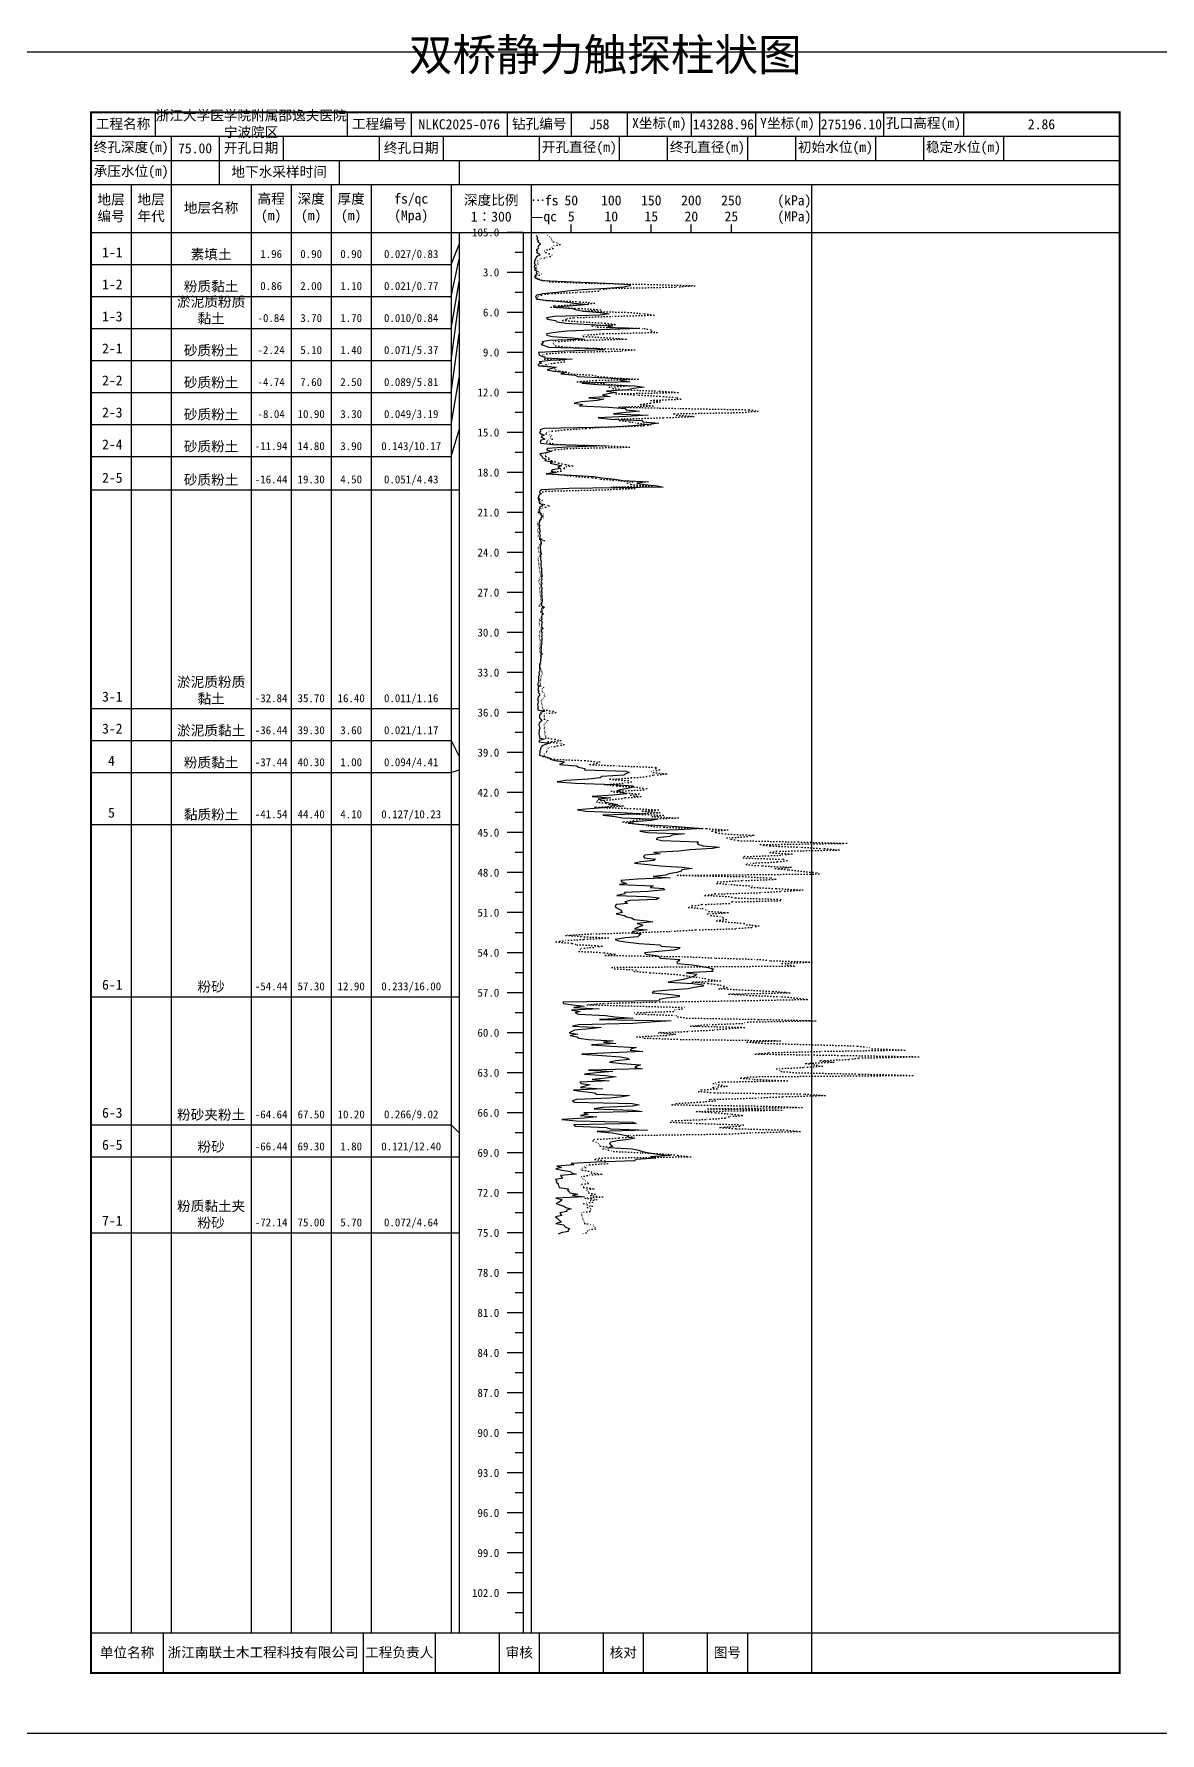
# Model space of a CAD drawing. Extents: x 297 to 65340, y 0 to 425.
# Drawn here: x 17231.7 to 17513.1, y 0 to 424.6 of the extents above; entities that cross this region are included whole.
import ezdxf
from ezdxf.enums import TextEntityAlignment as Align

# ---------------------------------------------------------------- set-up
doc = ezdxf.new("R2010")
doc.units = 0
doc.linetypes.add('DOT', pattern=[6.35, 0, -6.35])
doc.layers.add('FRAME', color=7, linetype='CONTINUOUS')
doc.layers.add('STRATUM', color=7, linetype='CONTINUOUS')
doc.styles.add('ST', font='')
doc.styles.get('ST').set_extended_font_data('SimSun')

msp = doc.modelspace()

# ---------------------------------------------------------------- linework, layer by layer
at = {"layer": 'FRAME', "color": 245, "linetype": 'Continuous'}
msp.add_lwpolyline([(17226, 0), (17523, 0), (17523, 420), (17226, 420)], close=True, dxfattribs=at)
at = {"layer": 'FRAME', "linetype": 'Continuous', "const_width": 0.5}
msp.add_lwpolyline([(17246, 15), (17503, 15), (17503, 405), (17246, 405)], close=True, dxfattribs=at)
at = {"layer": 'FRAME', "color": 0, "linetype": 'Continuous'}
for points in [[(17262, 405), (17262, 399)], [(17310, 405), (17310, 399)], [(17326, 405), (17326, 399)], [(17350, 405), (17350, 399)], [(17366, 405), (17366, 399)], [(17380, 405), (17380, 399)], [(17396, 405), (17396, 399)], [(17412, 405), (17412, 399)], [(17428, 405), (17428, 399)], [(17444, 405), (17444, 399)], [(17464, 405), (17464, 399)], [(17503, 405), (17503, 399)], [(17246, 399), (17503, 399)], [(17266, 399), (17266, 393)], [(17278, 399), (17278, 393)], [(17294, 399), (17294, 393)], [(17318, 399), (17318, 393)], [(17334, 399), (17334, 393)], [(17358, 399), (17358, 393)], [(17378, 399), (17378, 393)], [(17390, 399), (17390, 393)], [(17410, 399), (17410, 393)], [(17422, 399), (17422, 393)], [(17442, 399), (17442, 393)], [(17454, 399), (17454, 393)], [(17474, 399), (17474, 393)], [(17503, 399), (17503, 393)], [(17246, 393), (17503, 393)], [(17266, 393), (17266, 387)], [(17278, 393), (17278, 387)], [(17308, 393), (17308, 387)], [(17338, 393), (17338, 387)], [(17246, 387), (17503, 387)], [(17256, 387), (17256, 25)], [(17266, 387), (17266, 25)], [(17286, 387), (17286, 25)], [(17296, 387), (17296, 25)], [(17306, 387), (17306, 25)], [(17316, 387), (17316, 25)], [(17336, 387), (17336, 25)], [(17356, 387), (17356, 25)], [(17426, 387), (17426, 25)], [(17246, 375), (17503, 375)], [(17338, 375), (17338, 25)], [(17354, 375), (17354, 25)], [(17366, 375), (17366, 377)], [(17376, 375), (17376, 377)], [(17386, 375), (17386, 377)], [(17396, 375), (17396, 377)], [(17406, 375), (17406, 377)], [(17246, 25), (17503, 25)], [(17264, 25), (17264, 15)], [(17314, 25), (17314, 15)], [(17332, 25), (17332, 15)], [(17348, 25), (17348, 15)], [(17358, 25), (17358, 15)], [(17374, 25), (17374, 15)], [(17384, 25), (17384, 15)], [(17400, 25), (17400, 15)], [(17410, 25), (17410, 15)], [(17426, 25), (17426, 15)]]:
    msp.add_lwpolyline(points, dxfattribs=at)
at = {"layer": 'STRATUM', "linetype": 'Continuous'}
for points in [[(17354, 375), (17350, 375)], [(17357.24, 374.33), (17357.42, 374), (17357.52, 373.67), (17357.42, 373.33), (17357.78, 373), (17357.6, 372.67), (17358.12, 372.33), (17358.2, 372), (17357.78, 371.67), (17357.64, 371.33), (17357.78, 371), (17357.2, 370.67), (17357.64, 370.33), (17357.34, 370), (17357.94, 369.67), (17358.14, 369.33), (17357.38, 369), (17357.14, 368.67), (17357.06, 368.33), (17356.82, 368), (17356.92, 367.67), (17356.74, 367.33), (17357.04, 367), (17356.78, 366.67), (17356.7, 366.33), (17357.18, 366), (17356.78, 365.67), (17357.36, 365.33), (17357.24, 365), (17357.52, 364.67), (17357.02, 364.33), (17356.78, 364), (17356.94, 363.67), (17357.64, 363.33), (17358.72, 363), (17366.5, 362.67), (17374.64, 362.33), (17380.62, 362), (17380.62, 361.67), (17379.16, 361.33), (17374.9, 361), (17368.84, 360.67), (17364.94, 360.33), (17362.48, 360), (17358.9, 359.67), (17357.36, 359.33), (17357.06, 359), (17357.26, 358.67), (17357.46, 358.33), (17360.24, 358), (17364.48, 357.67), (17366.74, 357.33), (17370.2, 357), (17366.52, 356.67), (17361.72, 356.33), (17366.32, 356), (17367.34, 355.67), (17369.22, 355.33), (17373.2, 355), (17375.48, 354.67), (17373.18, 354.33), (17361.72, 354), (17359.82, 353.67), (17360.08, 353.33), (17362.08, 353), (17362.4, 352.67), (17364.6, 352.33), (17370.76, 352), (17376.3, 351.67), (17375.16, 351.33), (17383.12, 351), (17373.28, 350.67), (17364.96, 350.33), (17361.94, 350), (17359.82, 349.67), (17359.86, 349.33), (17361.26, 349), (17366.26, 348.67), (17369.32, 348.33), (17360.6, 348), (17358.72, 347.67), (17358.96, 347.33), (17358.46, 347), (17359.48, 346.67), (17360.32, 346.33), (17372.62, 346), (17374.4, 345.67), (17364.38, 345.33), (17357.82, 345), (17357.86, 344.67), (17357.96, 344.33), (17358.9, 344), (17359.44, 343.67), (17366.2, 343.33), (17360.84, 343), (17357.98, 342.67), (17358.6, 342.33), (17357.62, 342), (17357.9, 341.67), (17362.2, 341.33), (17361.18, 341), (17359.98, 340.67), (17361.66, 340.33), (17364.9, 340), (17363.38, 339.67), (17367, 339.33), (17367.6, 339), (17374.58, 338.67), (17380.26, 338.33), (17378.44, 338), (17380.62, 337.67), (17368.64, 337.33), (17372.54, 337), (17381.88, 336.67), (17384.22, 336.33), (17381.48, 336), (17380.1, 335.67), (17374.8, 335.33), (17377.34, 335), (17375.1, 334.67), (17373.84, 334.33), (17375.74, 334), (17370.4, 333.67), (17374.1, 333.33), (17372.56, 333), (17368.56, 332.67), (17366.7, 332.33), (17368.84, 332), (17368.06, 331.67), (17375.3, 331.33), (17379.5, 331), (17379.72, 330.67), (17383.06, 330.33), (17379.72, 330), (17376.58, 329.67), (17385.18, 329.33), (17379.72, 329), (17372.68, 328.67), (17375.8, 328.33), (17383.62, 328), (17383.9, 327.67), (17387.86, 327.33), (17385.36, 327), (17381.46, 326.67), (17376.1, 326.33), (17359.16, 326), (17358.2, 325.67), (17358.3, 325.33), (17358.04, 325), (17358.5, 324.67), (17359.24, 324.33), (17358.48, 324), (17358.86, 323.67), (17359.42, 323.33), (17358.32, 323), (17358.24, 322.67), (17358.36, 322.33), (17361.36, 322), (17374.84, 321.67), (17364.9, 321.33), (17360.04, 321), (17359.8, 320.67), (17360.98, 320.33), (17360.16, 320), (17358.14, 319.67), (17358.4, 319.33), (17358.76, 319), (17358.8, 318.67), (17359.68, 318.33), (17359.36, 318), (17361.4, 317.67), (17360.76, 317.33), (17362.3, 317), (17363.58, 316.67), (17362.68, 316.33), (17363.3, 316), (17361.42, 315.67), (17360.98, 315.33), (17362.2, 315), (17359.74, 314.67), (17366.02, 314.33), (17371.66, 314), (17373.6, 313.67), (17376.88, 313.33), (17378.88, 313), (17385.3, 312.67), (17382.36, 312.33), (17384.34, 312), (17387.56, 311.67), (17388.96, 311.33), (17365.5, 311), (17358.56, 310.67), (17358.16, 310.33), (17358.02, 310), (17358.28, 309.67), (17358, 309.33), (17357.84, 309), (17357.84, 308.67), (17358.18, 308.33), (17357.88, 308), (17357.96, 307.67), (17357.96, 307.33), (17358.76, 307), (17358.8, 306.67), (17358.1, 306.33), (17358.16, 306), (17357.98, 305.67), (17358.06, 305.33), (17358.14, 305), (17358.26, 304.67), (17358.46, 304.33), (17358.7, 304), (17358.44, 303.67), (17358.34, 303.33), (17358.08, 303), (17358.1, 302.67), (17357.94, 302.33), (17357.88, 302), (17358.12, 301.67), (17357.94, 301.33), (17358.1, 301), (17358.08, 300.67), (17358.2, 300.33), (17358.08, 300), (17358.06, 299.67), (17358.26, 299.33), (17358.12, 299), (17358.1, 298.67), (17358.62, 298.33), (17358.34, 298), (17358.38, 297.67), (17358.58, 297.33), (17358.38, 297), (17358.32, 296.67), (17358.26, 296.33), (17358.26, 296), (17358.32, 295.67), (17358.28, 295.33), (17358.3, 295), (17358.66, 294.67), (17358.22, 294.33), (17358.42, 294), (17358.3, 293.67), (17358.3, 293.33), (17358.42, 293), (17358.44, 292.67), (17358.4, 292.33), (17358.4, 292), (17358.4, 291.67), (17358.48, 291.33), (17358.52, 291), (17358.52, 290.67), (17358.56, 290.33), (17358.6, 290), (17358.6, 289.67), (17358.7, 289.33), (17358.66, 289), (17358.54, 288.67), (17358.62, 288.33), (17358.52, 288), (17358.42, 287.67), (17358.76, 287.33), (17358.58, 287), (17358.5, 286.67), (17358.56, 286.33), (17358.7, 286), (17358.56, 285.67), (17358.6, 285.33), (17358.62, 285), (17358.58, 284.67), (17358.68, 284.33), (17358.66, 284), (17358.66, 283.67), (17358.72, 283.33), (17358.72, 283), (17358.72, 282.67), (17358.58, 282.33), (17358.52, 282), (17358.52, 281.67), (17359.22, 281.33), (17358.58, 281), (17358.66, 280.67), (17358.66, 280.33), (17358.64, 280), (17359.04, 279.67), (17358.62, 279.33), (17358.52, 279), (17358.54, 278.67), (17358.76, 278.33), (17358.4, 278), (17358.72, 277.67), (17358.62, 277.33), (17358.6, 277), (17358.6, 276.67), (17358.64, 276.33), (17358.98, 276), (17358.56, 275.67), (17358.46, 275.33), (17358.7, 275), (17358.6, 274.67), (17358.76, 274.33), (17358.6, 274), (17358.66, 273.67), (17358.66, 273.33), (17358.68, 273), (17358.58, 272.67), (17358.66, 272.33), (17358.54, 272), (17358.5, 271.67), (17358.46, 271.33), (17358.48, 271), (17358.38, 270.67), (17358.44, 270.33), (17358.42, 270), (17358.8, 269.67), (17358.4, 269.33), (17358.4, 269), (17358.44, 268.67), (17358.34, 268.33), (17358.28, 268), (17358.28, 267.67), (17358.12, 267.33), (17358.08, 267), (17358.1, 266.67), (17358.1, 266.33), (17358.06, 266), (17358.24, 265.67), (17358.08, 265.33), (17357.9, 265), (17357.98, 264.67), (17357.94, 264.33), (17357.82, 264), (17357.82, 263.67), (17357.78, 263.33), (17357.8, 263), (17357.92, 262.67), (17357.7, 262.33), (17357.6, 262), (17358.02, 261.67), (17357.74, 261.33), (17357.7, 261), (17357.66, 260.67), (17357.88, 260.33), (17357.7, 260), (17358.1, 259.67), (17358.06, 259.33), (17357.82, 259), (17357.64, 258.67), (17357.68, 258.33), (17357.64, 258), (17357.84, 257.67), (17357.68, 257.33), (17357.6, 257), (17357.64, 256.67), (17357.64, 256.33), (17357.62, 256), (17357.68, 255.67), (17359.4, 255.33), (17358.28, 255), (17358.46, 254.67), (17358.02, 254.33), (17358.1, 254), (17358.02, 253.67), (17358.4, 253.33), (17358.74, 253), (17358.28, 252.67), (17357.96, 252.33), (17357.88, 252), (17357.96, 251.67), (17358.08, 251.33), (17358.12, 251), (17358, 250.67), (17357.94, 250.33), (17357.88, 250), (17357.86, 249.67), (17357.94, 249.33), (17358.12, 249), (17357.96, 248.67), (17359.3, 248.33), (17357.94, 248), (17357.92, 247.67), (17360.74, 247.33), (17359.44, 247), (17358.76, 246.67), (17358.5, 246.33), (17358.34, 246), (17358.3, 245.67), (17358.18, 245.33), (17358.16, 245), (17358.06, 244.67), (17358.04, 244.33), (17359.36, 244), (17360.54, 243.67), (17360.72, 243.33), (17361.92, 243), (17364.34, 242.67), (17363.84, 242.33), (17363.02, 242), (17367.34, 241.67), (17367.82, 241.33), (17369.36, 241), (17369.3, 240.67), (17379.72, 240.33), (17380.5, 240), (17379.62, 239.67), (17379.16, 239.33), (17373.6, 239), (17373.18, 238.67), (17370.18, 238.33), (17364.76, 238), (17362.44, 237.67), (17367.02, 237.33), (17376.46, 237), (17381.5, 236.67), (17381.64, 236.33), (17380.06, 236), (17378.24, 235.67), (17377.34, 235.33), (17379.04, 235), (17379.78, 234.67), (17376.48, 234.33), (17371.2, 234), (17375.9, 233.67), (17372.7, 233.33), (17374.18, 233), (17374.28, 232.67), (17375.72, 232.33), (17377.64, 232), (17376.1, 231.67), (17375.98, 231.33), (17371.68, 231), (17367.56, 230.67), (17369.68, 230.33), (17378.14, 230), (17384.72, 229.67), (17373.92, 229.33), (17377, 229), (17378.68, 228.67), (17387.74, 228.33), (17385.98, 228), (17381.64, 227.67), (17380.24, 227.33), (17383.7, 227), (17390.16, 226.67), (17394.52, 226.33), (17398.96, 226), (17392.74, 225.67), (17383.1, 225.33), (17385.08, 225), (17394.26, 224.67), (17391.22, 224.33), (17390.58, 224), (17387.52, 223.67), (17387.2, 223.33), (17388.64, 223), (17397.78, 222.67), (17397.44, 222.33), (17397.88, 222), (17398.94, 221.67), (17403.04, 221.33), (17401.3, 221), (17395.62, 220.67), (17392.84, 220.33), (17386.6, 220), (17388.2, 219.67), (17384.36, 219.33), (17384.04, 219), (17384.26, 218.67), (17387.06, 218.33), (17386.6, 218), (17383.32, 217.67), (17381.84, 217.33), (17385.12, 217), (17388.26, 216.67), (17393.64, 216.33), (17396.22, 216), (17393.6, 215.67), (17393.48, 215.33), (17392.42, 215), (17390.34, 214.67), (17389.66, 214.33), (17386.44, 214), (17390.68, 213.67), (17382.56, 213.33), (17378.38, 213), (17378.62, 212.67), (17379.8, 212.33), (17378.08, 212), (17386.46, 211.67), (17385.74, 211.33), (17389.08, 211), (17389.34, 210.67), (17385.16, 210.33), (17379.28, 210), (17379.44, 209.67), (17377.4, 209.33), (17384.72, 209), (17388, 208.67), (17387.28, 208.33), (17380.66, 208), (17379.36, 207.67), (17380.02, 207.33), (17377.42, 207), (17376.96, 206.67), (17377.1, 206.33), (17377.6, 206), (17378.26, 205.67), (17378.52, 205.33), (17378.82, 205), (17377.2, 204.67), (17379.32, 204.33), (17379.8, 204), (17381.02, 203.67), (17381.72, 203.33), (17384.76, 203), (17386.34, 202.67), (17382.44, 202.33), (17383.76, 202), (17383.66, 201.67), (17382.52, 201.33), (17381.82, 201), (17384.94, 200.67), (17381.36, 200.33), (17381.12, 200), (17383.5, 199.67), (17383, 199.33), (17382.6, 199), (17379.44, 198.67), (17376.98, 198.33), (17377.9, 198), (17379.58, 197.67), (17382.94, 197.33), (17388.1, 197), (17388.5, 196.67), (17393.24, 196.33), (17392.84, 196), (17391.66, 195.67), (17387.72, 195.33), (17384.28, 195), (17384.6, 194.67), (17387.22, 194.33), (17387.94, 194), (17388.2, 193.67), (17393.16, 193.33), (17392.9, 193), (17392.36, 192.67), (17392.56, 192.33), (17396.28, 192), (17398.3, 191.67), (17400.1, 191.33), (17401.56, 191), (17401.12, 190.67), (17401.42, 190.33), (17394.76, 190), (17397.34, 189.67), (17397.08, 189.33), (17396.26, 189), (17395.14, 188.67), (17394.02, 188.33), (17392.04, 188), (17390.18, 187.67), (17396.34, 187.33), (17398.76, 187), (17399.02, 186.67), (17396.62, 186.33), (17395.24, 186), (17390.5, 185.67), (17386.64, 185.33), (17386.24, 185), (17390.12, 184.67), (17393, 184.33), (17393, 184), (17389.76, 183.67), (17387.94, 183.33), (17387.84, 183), (17363.92, 182.67), (17364.04, 182.33), (17366.42, 182), (17369.26, 181.67), (17366.64, 181.33), (17372.98, 181), (17366.08, 180.67), (17368.26, 180.33), (17366.98, 180), (17367.84, 179.67), (17374.54, 179.33), (17376.86, 179), (17381.4, 178.67), (17373.06, 178.33), (17390.98, 178), (17385.86, 177.67), (17381.36, 177.33), (17367.82, 177), (17366.34, 176.67), (17373.44, 176.33), (17370.58, 176), (17366.78, 175.67), (17366.14, 175.33), (17365.44, 175), (17367.62, 174.67), (17365.7, 174.33), (17367.38, 174), (17367.88, 173.67), (17370.3, 173.33), (17376.5, 173), (17374.06, 172.67), (17377.14, 172.33), (17371.06, 172), (17375.94, 171.67), (17382.22, 171.33), (17381.08, 171), (17380.74, 170.67), (17383.9, 170.33), (17375.94, 170), (17368.68, 169.67), (17373.68, 169.33), (17378.28, 169), (17380.02, 168.67), (17380.52, 168.33), (17377.14, 168), (17375.56, 167.67), (17378.6, 167.33), (17383.32, 167), (17382.4, 166.67), (17381.86, 166.33), (17383.8, 166), (17370.34, 165.67), (17376.4, 165.33), (17372.32, 165), (17369.28, 164.67), (17374.52, 164.33), (17377.22, 164), (17374.72, 163.67), (17371.26, 163.33), (17375.48, 163), (17368.18, 162.67), (17368.44, 162.33), (17370.7, 162), (17369.38, 161.67), (17368.3, 161.33), (17373.8, 161), (17366.54, 160.67), (17369.04, 160.33), (17371.9, 160), (17372.3, 159.67), (17380.58, 159.33), (17378.78, 159), (17375.64, 158.67), (17367.3, 158.33), (17366.28, 158), (17366.74, 157.67), (17381.18, 157.33), (17382.98, 157), (17381.38, 156.67), (17373.76, 156.33), (17371.68, 156), (17381.28, 155.67), (17383.7, 155.33), (17369.12, 155), (17370.24, 154.67), (17368.32, 154.33), (17372.36, 154), (17369.3, 153.67), (17363.66, 153.33), (17367.24, 153), (17381.36, 152.67), (17382.2, 152.33), (17366.62, 152), (17367.08, 151.67), (17374.7, 151.33), (17375.84, 151), (17385.08, 150.67), (17372.46, 150.33), (17376.22, 150), (17378.04, 149.67), (17379.8, 149.33), (17380.16, 149), (17381.9, 148.67), (17380.26, 148.33), (17377.52, 148), (17375.9, 147.67), (17375.56, 147.33), (17375.84, 147), (17376.42, 146.67), (17375.44, 146.33), (17381.3, 146), (17382.84, 145.67), (17383.84, 145.33), (17385.48, 145), (17387.64, 144.67), (17390.76, 144.33), (17385.8, 144), (17387.14, 143.67), (17382.14, 143.33), (17381.84, 143), (17372.2, 142.67), (17365.96, 142.33), (17366.6, 142), (17362.36, 141.67), (17363.56, 141.33), (17362.18, 141), (17363.74, 140.67), (17365.8, 140.33), (17365.94, 140), (17367.24, 139.67), (17363.34, 139.33), (17363.56, 139), (17363.9, 138.67), (17362.08, 138.33), (17362.38, 138), (17362.24, 137.67), (17362.72, 137.33), (17362.74, 137), (17362.88, 136.67), (17362.96, 136.33), (17365.3, 136), (17365.06, 135.67), (17365.48, 135.33), (17365.62, 135), (17367.68, 134.67), (17366.34, 134.33), (17369.32, 134), (17362.16, 133.67), (17363.68, 133.33), (17363.4, 133), (17362.94, 132.67), (17362.26, 132.33), (17363.1, 132), (17364.12, 131.67), (17364.64, 131.33), (17365.98, 131), (17364.84, 130.67), (17364.9, 130.33), (17363.12, 130), (17363.4, 129.67), (17363.62, 129.33), (17362.02, 129), (17362.44, 128.67), (17362.82, 128.33), (17363.24, 128), (17363.52, 127.67), (17362.16, 127.33), (17364.14, 127), (17364.3, 126.67), (17364.82, 126.33), (17365.62, 126), (17365.22, 125.67), (17365.2, 125.33), (17363.48, 125), (17362.76, 124.67)], [(17336, 367), (17338, 372)], [(17354, 370), (17352, 370)], [(17246, 367), (17256, 367)], [(17256, 367), (17266, 367)], [(17266, 367), (17286, 367)], [(17286, 367), (17296, 367)], [(17296, 367), (17306, 367)], [(17306, 367), (17316, 367)], [(17316, 367), (17336, 367)], [(17336, 359), (17338, 368.33)], [(17336, 351), (17338, 362.67)], [(17354, 365), (17350, 365)], [(17246, 359), (17256, 359)], [(17256, 359), (17266, 359)], [(17266, 359), (17286, 359)], [(17286, 359), (17296, 359)], [(17296, 359), (17306, 359)], [(17306, 359), (17316, 359)], [(17316, 359), (17336, 359)], [(17336, 343), (17338, 358)], [(17354, 360), (17352, 360)], [(17354, 355), (17350, 355)], [(17246, 351), (17256, 351)], [(17256, 351), (17266, 351)], [(17266, 351), (17286, 351)], [(17286, 351), (17296, 351)], [(17296, 351), (17306, 351)], [(17306, 351), (17316, 351)], [(17316, 351), (17336, 351)], [(17336, 335), (17338, 349.67)], [(17354, 350), (17352, 350)], [(17354, 345), (17350, 345)], [(17246, 343), (17256, 343)], [(17256, 343), (17266, 343)], [(17266, 343), (17286, 343)], [(17286, 343), (17296, 343)], [(17296, 343), (17306, 343)], [(17306, 343), (17316, 343)], [(17316, 343), (17336, 343)], [(17354, 340), (17352, 340)], [(17336, 327), (17338, 338.67)], [(17246, 335), (17256, 335)], [(17256, 335), (17266, 335)], [(17266, 335), (17286, 335)], [(17286, 335), (17296, 335)], [(17296, 335), (17306, 335)], [(17306, 335), (17316, 335)], [(17316, 335), (17336, 335)], [(17354, 335), (17350, 335)], [(17246, 327), (17256, 327)], [(17256, 327), (17266, 327)], [(17266, 327), (17286, 327)], [(17286, 327), (17296, 327)], [(17296, 327), (17306, 327)], [(17306, 327), (17316, 327)], [(17316, 327), (17336, 327)], [(17354, 330), (17352, 330)], [(17336, 319), (17338, 325.67)], [(17354, 325), (17350, 325)], [(17246, 319), (17256, 319)], [(17256, 319), (17266, 319)], [(17266, 319), (17286, 319)], [(17286, 319), (17296, 319)], [(17296, 319), (17306, 319)], [(17306, 319), (17316, 319)], [(17316, 319), (17336, 319)], [(17354, 320), (17352, 320)], [(17354, 315), (17350, 315)], [(17246, 310.67), (17256, 310.67)], [(17256, 310.67), (17266, 310.67)], [(17266, 310.67), (17286, 310.67)], [(17286, 310.67), (17296, 310.67)], [(17296, 310.67), (17306, 310.67)], [(17306, 310.67), (17316, 310.67)], [(17316, 310.67), (17336, 310.67)], [(17336, 310.67), (17338, 310.67)], [(17354, 310), (17352, 310)], [(17354, 305), (17350, 305)], [(17354, 300), (17352, 300)], [(17354, 295), (17350, 295)], [(17354, 290), (17352, 290)], [(17354, 285), (17350, 285)], [(17354, 280), (17352, 280)], [(17354, 275), (17350, 275)], [(17354, 270), (17352, 270)], [(17354, 265), (17350, 265)], [(17354, 260), (17352, 260)], [(17246, 256), (17256, 256)], [(17256, 256), (17266, 256)], [(17266, 256), (17286, 256)], [(17286, 256), (17296, 256)], [(17296, 256), (17306, 256)], [(17306, 256), (17316, 256)], [(17316, 256), (17336, 256)], [(17336, 256), (17338, 256)], [(17354, 255), (17350, 255)], [(17246, 248), (17256, 248)], [(17256, 248), (17266, 248)], [(17266, 248), (17286, 248)], [(17286, 248), (17296, 248)], [(17296, 248), (17306, 248)], [(17306, 248), (17316, 248)], [(17316, 248), (17336, 248)], [(17336, 248), (17338, 244)], [(17354, 250), (17352, 250)], [(17354, 245), (17350, 245)], [(17246, 240), (17256, 240)], [(17256, 240), (17266, 240)], [(17266, 240), (17286, 240)], [(17286, 240), (17296, 240)], [(17296, 240), (17306, 240)], [(17306, 240), (17316, 240)], [(17316, 240), (17336, 240)], [(17336, 240), (17338, 240.67)], [(17354, 240), (17352, 240)], [(17354, 235), (17350, 235)], [(17354, 230), (17352, 230)], [(17246, 227), (17256, 227)], [(17256, 227), (17266, 227)], [(17266, 227), (17286, 227)], [(17286, 227), (17296, 227)], [(17296, 227), (17306, 227)], [(17306, 227), (17316, 227)], [(17316, 227), (17336, 227)], [(17336, 227), (17338, 227)], [(17354, 225), (17350, 225)], [(17354, 220), (17352, 220)], [(17354, 215), (17350, 215)], [(17354, 210), (17352, 210)], [(17354, 205), (17350, 205)], [(17354, 200), (17352, 200)], [(17354, 195), (17350, 195)], [(17354, 190), (17352, 190)], [(17246, 184), (17256, 184)], [(17256, 184), (17266, 184)], [(17266, 184), (17286, 184)], [(17286, 184), (17296, 184)], [(17296, 184), (17306, 184)], [(17306, 184), (17316, 184)], [(17316, 184), (17336, 184)], [(17336, 184), (17338, 184)], [(17354, 185), (17350, 185)], [(17354, 180), (17352, 180)], [(17354, 175), (17350, 175)], [(17354, 170), (17352, 170)], [(17354, 165), (17350, 165)], [(17354, 160), (17352, 160)], [(17354, 155), (17350, 155)], [(17246, 152), (17256, 152)], [(17256, 152), (17266, 152)], [(17266, 152), (17286, 152)], [(17286, 152), (17296, 152)], [(17296, 152), (17306, 152)], [(17306, 152), (17316, 152)], [(17316, 152), (17336, 152)], [(17336, 152), (17338, 150)], [(17354, 150), (17352, 150)], [(17354, 145), (17350, 145)], [(17246, 144), (17256, 144)], [(17256, 144), (17266, 144)], [(17266, 144), (17286, 144)], [(17286, 144), (17296, 144)], [(17296, 144), (17306, 144)], [(17306, 144), (17316, 144)], [(17316, 144), (17336, 144)], [(17336, 144), (17338, 144)], [(17354, 140), (17352, 140)], [(17354, 135), (17350, 135)], [(17354, 130), (17352, 130)], [(17246, 125), (17256, 125)], [(17256, 125), (17266, 125)], [(17266, 125), (17286, 125)], [(17286, 125), (17296, 125)], [(17296, 125), (17306, 125)], [(17306, 125), (17316, 125)], [(17316, 125), (17336, 125)], [(17336, 125), (17338, 125)], [(17354, 125), (17350, 125)], [(17354, 120), (17352, 120)], [(17354, 115), (17350, 115)], [(17354, 110), (17352, 110)], [(17354, 105), (17350, 105)], [(17354, 100), (17352, 100)], [(17354, 95), (17350, 95)], [(17354, 90), (17352, 90)], [(17354, 85), (17350, 85)], [(17354, 80), (17352, 80)], [(17354, 75), (17350, 75)], [(17354, 70), (17352, 70)], [(17354, 65), (17350, 65)], [(17354, 60), (17352, 60)], [(17354, 55), (17350, 55)], [(17354, 50), (17352, 50)], [(17354, 45), (17350, 45)], [(17354, 40), (17352, 40)], [(17354, 35), (17350, 35)], [(17354, 30), (17352, 30)]]:
    msp.add_lwpolyline(points, dxfattribs=at)
at = {"layer": 'STRATUM', "linetype": 'DOT', "ltscale": 0.1}
msp.add_lwpolyline([(17359.94, 374.33), (17360.48, 374), (17360.86, 373.67), (17361.08, 373.33), (17361.18, 373), (17361.58, 372.67), (17362.68, 372.33), (17363.18, 372), (17361.74, 371.67), (17361.12, 371.33), (17361.4, 371), (17359.96, 370.67), (17359.22, 370.33), (17359.62, 370), (17360.48, 369.67), (17361.2, 369.33), (17360.72, 369), (17359.3, 368.67), (17358.22, 368.33), (17357.6, 368), (17357.7, 367.67), (17357.58, 367.33), (17357.68, 367), (17357.36, 366.67), (17357.18, 366.33), (17357.46, 366), (17357.34, 365.67), (17357.72, 365.33), (17357.88, 365), (17358.52, 364.67), (17358, 364.33), (17357.14, 364), (17357.5, 363.67), (17357.94, 363.33), (17359.26, 363), (17360.68, 362.67), (17369.7, 362.33), (17385.24, 362), (17396.76, 361.67), (17391.9, 361.33), (17375.56, 361), (17373.02, 360.67), (17372.7, 360.33), (17367.12, 360), (17360.18, 359.67), (17358.48, 359.33), (17357.66, 359), (17357.56, 358.67), (17357.46, 358.33), (17359.82, 358), (17368.22, 357.67), (17371.68, 357.33), (17368.76, 357), (17361.64, 356.67), (17360.98, 356.33), (17367.98, 356), (17373.3, 355.67), (17369.08, 355.33), (17380.24, 355), (17384.38, 354.67), (17386.6, 354.33), (17375.72, 354), (17366.48, 353.67), (17364.76, 353.33), (17363.9, 353), (17368.38, 352.67), (17374.48, 352.33), (17376.92, 352), (17371.28, 351.67), (17372.66, 351.33), (17384.26, 351), (17385.84, 350.67), (17386.04, 350.33), (17387.42, 350), (17373.88, 349.67), (17368.92, 349.33), (17369.08, 349), (17374.98, 348.67), (17379.64, 348.33), (17366.58, 348), (17361.58, 347.67), (17361.46, 347.33), (17361.62, 347), (17362.16, 346.67), (17364.9, 346.33), (17373, 346), (17381.78, 345.67), (17378.32, 345.33), (17364.36, 345), (17359.9, 344.67), (17358.84, 344.33), (17359.42, 344), (17359.56, 343.67), (17359.42, 343.33), (17364.26, 343), (17364.22, 342.67), (17361.76, 342.33), (17359.68, 342), (17358.52, 341.67), (17361.96, 341.33), (17361.84, 341), (17362.02, 340.67), (17363.16, 340.33), (17365.38, 340), (17365.32, 339.67), (17371.3, 339.33), (17372.74, 339), (17376.18, 338.67), (17382.64, 338.33), (17372.14, 338), (17367.52, 337.67), (17373.44, 337.33), (17375.44, 337), (17380.56, 336.67), (17375.58, 336.33), (17376.44, 336), (17378.84, 335.67), (17388.16, 335.33), (17392.64, 335), (17377.22, 334.67), (17383, 334.33), (17389.06, 334), (17392.46, 333.67), (17393.32, 333.33), (17385.94, 333), (17388.16, 332.67), (17385.7, 332.33), (17383.36, 332), (17386.36, 331.67), (17377.96, 331.33), (17393.26, 331), (17410.54, 330.67), (17412.54, 330.33), (17408.86, 330), (17391.6, 329.67), (17392.42, 329.33), (17396.58, 329), (17388.88, 328.67), (17377.26, 328.33), (17378.12, 328), (17380.6, 327.67), (17382.7, 327.33), (17385.82, 327), (17384.08, 326.67), (17373.54, 326.33), (17369.54, 326), (17364.3, 325.67), (17361.2, 325.33), (17359.88, 325), (17359.74, 324.67), (17361.12, 324.33), (17360.8, 324), (17360.82, 323.67), (17361.22, 323.33), (17360.04, 323), (17359.92, 322.67), (17360.7, 322.33), (17362.64, 322), (17374.6, 321.67), (17380.5, 321.33), (17365, 321), (17361.98, 320.67), (17360.96, 320.33), (17359.78, 320), (17359.68, 319.67), (17359.48, 319.33), (17359.64, 319), (17360.44, 318.67), (17360.36, 318.33), (17361.08, 318), (17361.94, 317.67), (17362.9, 317.33), (17364.62, 317), (17366.3, 316.67), (17364.22, 316.33), (17364.2, 316), (17363.32, 315.67), (17363.4, 315.33), (17360.98, 315), (17360.62, 314.67), (17364.36, 314.33), (17367.26, 314), (17371.4, 313.67), (17373.5, 313.33), (17377.86, 313), (17381.28, 312.67), (17380.06, 312.33), (17381.02, 312), (17386.12, 311.67), (17376.06, 311.33), (17381.8, 311), (17373.72, 310.67), (17359.62, 310.33), (17358.06, 310), (17358.62, 309.67), (17357.98, 309.33), (17357.98, 309), (17357.6, 308.67), (17357.92, 308.33), (17358.8, 308), (17358.44, 307.67), (17358.12, 307.33), (17359.26, 307), (17360.4, 306.67), (17359.6, 306.33), (17358.46, 306), (17357.86, 305.67), (17357.72, 305.33), (17357.82, 305), (17359, 304.67), (17358.94, 304.33), (17358.86, 304), (17359.08, 303.67), (17358.52, 303.33), (17358.32, 303), (17357.7, 302.67), (17357.58, 302.33), (17357.6, 302), (17357.74, 301.67), (17357.98, 301.33), (17357.76, 301), (17357.6, 300.67), (17357.7, 300.33), (17357.62, 300), (17357.92, 299.67), (17357.76, 299.33), (17357.66, 299), (17358.02, 298.67), (17358.12, 298.33), (17359.24, 298), (17358.44, 297.67), (17358.34, 297.33), (17358.14, 297), (17357.92, 296.67), (17357.74, 296.33), (17357.74, 296), (17357.74, 295.67), (17357.82, 295.33), (17357.86, 295), (17358.22, 294.67), (17358.14, 294.33), (17358.02, 294), (17357.74, 293.67), (17357.68, 293.33), (17357.76, 293), (17357.78, 292.67), (17357.82, 292.33), (17357.86, 292), (17357.92, 291.67), (17357.96, 291.33), (17358.06, 291), (17358.08, 290.67), (17358.06, 290.33), (17358.18, 290), (17358.32, 289.67), (17358.44, 289.33), (17358.3, 289), (17358.22, 288.67), (17358.06, 288.33), (17357.92, 288), (17357.84, 287.67), (17358.06, 287.33), (17358.12, 287), (17358.3, 286.67), (17358.16, 286.33), (17358.04, 286), (17358.08, 285.67), (17358.14, 285.33), (17358.16, 285), (17358.24, 284.67), (17358.24, 284.33), (17358.3, 284), (17358.28, 283.67), (17358.3, 283.33), (17358.48, 283), (17358.44, 282.67), (17358.38, 282.33), (17358.14, 282), (17358.06, 281.67), (17359.24, 281.33), (17359.14, 281), (17358.5, 280.67), (17358.3, 280.33), (17358.32, 280), (17358.82, 279.67), (17358.7, 279.33), (17358.52, 279), (17358.3, 278.67), (17358, 278.33), (17358.08, 278), (17357.98, 277.67), (17357.94, 277.33), (17357.98, 277), (17357.94, 276.67), (17358.38, 276.33), (17358.5, 276), (17358.38, 275.67), (17358.12, 275.33), (17358.02, 275), (17358.04, 274.67), (17357.98, 274.33), (17358.1, 274), (17358.1, 273.67), (17358.12, 273.33), (17358.22, 273), (17358.24, 272.67), (17358.24, 272.33), (17358.2, 272), (17358.12, 271.67), (17358.14, 271.33), (17358.08, 271), (17358.06, 270.67), (17358.06, 270.33), (17358.14, 270), (17358.38, 269.67), (17358.32, 269.33), (17358.28, 269), (17358.32, 268.67), (17358.34, 268.33), (17358.44, 268), (17358.32, 267.67), (17358.3, 267.33), (17358.28, 267), (17358.18, 266.67), (17358.2, 266.33), (17358.3, 266), (17358.54, 265.67), (17358.54, 265.33), (17358.68, 265), (17358.86, 264.67), (17358.52, 264.33), (17358.44, 264), (17358.38, 263.67), (17358.36, 263.33), (17358.26, 263), (17358.28, 262.67), (17358.24, 262.33), (17358.24, 262), (17358.34, 261.67), (17359.1, 261.33), (17358.72, 261), (17358.66, 260.67), (17358.72, 260.33), (17358.88, 260), (17359.34, 259.67), (17359.22, 259.33), (17359.32, 259), (17359.12, 258.67), (17358.76, 258.33), (17358.48, 258), (17358.54, 257.67), (17358.58, 257.33), (17358.66, 257), (17358.7, 256.67), (17358.76, 256.33), (17358.78, 256), (17359.16, 255.67), (17361.52, 255.33), (17362.02, 255), (17359.2, 254.67), (17359.2, 254.33), (17359.2, 254), (17359.22, 253.67), (17359.3, 253.33), (17360.18, 253), (17359.86, 252.67), (17359.5, 252.33), (17359.18, 252), (17359.22, 251.67), (17359.34, 251.33), (17359.24, 251), (17359.3, 250.67), (17359.32, 250.33), (17359.42, 250), (17359.34, 249.67), (17359.5, 249.33), (17359.58, 249), (17359.62, 248.67), (17361.98, 248.33), (17363.34, 248), (17360.2, 247.67), (17363.54, 247.33), (17364.18, 247), (17362.5, 246.67), (17360.46, 246.33), (17360.16, 246), (17359.94, 245.67), (17359.82, 245.33), (17359.82, 245), (17359.22, 244.67), (17359.26, 244.33), (17358.96, 244), (17360.14, 243.67), (17361.84, 243.33), (17369.5, 243), (17373.04, 242.67), (17372.36, 242.33), (17370.74, 242), (17378.08, 241.67), (17387.1, 241.33), (17387.16, 241), (17388.02, 240.67), (17386, 240.33), (17386.58, 240), (17389.82, 239.67), (17386.38, 239.33), (17384.76, 239), (17380.94, 238.67), (17375.7, 238.33), (17380.24, 238), (17380.96, 237.67), (17378.82, 237.33), (17374.3, 237), (17377.5, 236.67), (17382.44, 236.33), (17384.76, 236), (17384.04, 235.67), (17376.02, 235.33), (17378.32, 235), (17382.9, 234.67), (17380.92, 234.33), (17383.34, 234), (17379.34, 233.67), (17377.16, 233.33), (17372.58, 233), (17372.36, 232.67), (17374.62, 232.33), (17375.6, 232), (17378.92, 231.67), (17372, 231.33), (17381.74, 231), (17387.68, 230.67), (17383.84, 230.33), (17388.08, 230), (17381.62, 229.67), (17388.98, 229.33), (17386.26, 229), (17392.68, 228.67), (17383.12, 228.33), (17381.52, 228), (17379, 227.67), (17381.36, 227.33), (17384, 227), (17385.28, 226.67), (17389.26, 226.33), (17399.9, 226), (17405.08, 225.67), (17401.22, 225.33), (17402.24, 225), (17404.58, 224.67), (17411.56, 224.33), (17409.94, 224), (17404.94, 223.67), (17406.06, 223.33), (17407.82, 223), (17422.82, 222.67), (17434.78, 222.33), (17413.3, 222), (17415.78, 221.67), (17423.7, 221.33), (17429.38, 221), (17432.88, 220.67), (17417.28, 220.33), (17415.76, 220), (17421.08, 219.67), (17418.24, 219.33), (17409.2, 219), (17409.06, 218.67), (17419.04, 218.33), (17419.86, 218), (17417.38, 217.67), (17410.06, 217.33), (17409.76, 217), (17413.86, 216.67), (17420.9, 216.33), (17417.06, 216), (17420.48, 215.67), (17423.44, 215.33), (17427.44, 215), (17427.88, 214.67), (17392.62, 214.33), (17408.9, 214), (17415.92, 213.67), (17417.02, 213.33), (17408.54, 213), (17402.56, 212.67), (17402.46, 212.33), (17406.02, 212), (17411.18, 211.67), (17411.04, 211.33), (17417.3, 211), (17423.78, 210.67), (17418.14, 210.33), (17413.14, 210), (17401.84, 209.67), (17399.46, 209.33), (17405.38, 209), (17407.16, 208.67), (17418.4, 208.33), (17418.22, 208), (17406.16, 207.67), (17405.46, 207.33), (17398.52, 207), (17396.2, 206.67), (17395.38, 206.33), (17398.76, 206), (17399.88, 205.67), (17400.48, 205.33), (17405.12, 205), (17400.1, 204.67), (17400.96, 204.33), (17403.62, 204), (17403.98, 203.67), (17404.7, 203.33), (17402.38, 203), (17404.64, 202.67), (17409.18, 202.33), (17409.86, 202), (17412.82, 201.67), (17410.98, 201.33), (17406.96, 201), (17396.98, 200.67), (17390.58, 200.33), (17381.12, 200), (17370.96, 199.67), (17364.72, 199.33), (17369.3, 199), (17375.22, 198.67), (17368.98, 198.33), (17363.86, 198), (17362.26, 197.67), (17366.3, 197.33), (17367.5, 197), (17373.6, 196.67), (17371.48, 196.33), (17368.26, 196), (17368.28, 195.67), (17368, 195.33), (17374.34, 195), (17376.9, 194.67), (17374.56, 194.33), (17394.38, 194), (17402.24, 193.67), (17412.5, 193.33), (17415.96, 193), (17426.12, 192.67), (17418.72, 192.33), (17420.04, 192), (17421.68, 191.67), (17376.26, 191.33), (17376.92, 191), (17382.38, 190.67), (17381.78, 190.33), (17385.82, 190), (17390.98, 189.67), (17394.12, 189.33), (17396.6, 189), (17398.76, 188.67), (17400.36, 188.33), (17403.22, 188), (17396.32, 187.67), (17400.3, 187.33), (17402.6, 187), (17404.14, 186.67), (17404.84, 186.33), (17402.92, 186), (17409.54, 185.67), (17416.46, 185.33), (17420.56, 185), (17405.46, 184.67), (17410.74, 184.33), (17418.74, 184), (17422.46, 183.67), (17424.92, 183.33), (17407.96, 183), (17386.98, 182.67), (17373.96, 182.33), (17370.02, 182), (17381.82, 181.67), (17394.3, 181.33), (17393.66, 181), (17391.86, 180.67), (17391.44, 180.33), (17381.8, 180), (17382.34, 179.67), (17392.28, 179.33), (17392.66, 179), (17394.88, 178.67), (17412.84, 178.33), (17427.06, 178), (17410.08, 177.67), (17408.74, 177.33), (17399.94, 177), (17395.88, 176.67), (17409.2, 176.33), (17404.7, 176), (17401.36, 175.67), (17394.96, 175.33), (17387.84, 175), (17391.96, 174.67), (17389.74, 174.33), (17382.46, 174), (17384.36, 173.67), (17393.34, 173.33), (17418.16, 173), (17409.96, 172.67), (17414.48, 172.33), (17426.26, 172), (17437.64, 171.67), (17440.56, 171.33), (17441.2, 171), (17449.28, 170.67), (17428.14, 170.33), (17415.2, 170), (17412.04, 169.67), (17433.58, 169.33), (17452.74, 169), (17437.7, 168.67), (17435.26, 168.33), (17428.18, 168), (17431.56, 167.67), (17424.62, 167.33), (17426.68, 167), (17428.72, 166.67), (17423.9, 166.33), (17417.36, 166), (17418.12, 165.67), (17418.5, 165.33), (17422.24, 165), (17438.04, 164.67), (17451.24, 164.33), (17410.8, 164), (17408.38, 163.67), (17411.82, 163.33), (17419.92, 163), (17402.84, 162.67), (17401.56, 162.33), (17402.88, 162), (17404.9, 161.67), (17401.5, 161.33), (17402.34, 161), (17398.42, 160.67), (17397.84, 160.33), (17401.86, 160), (17424.46, 159.67), (17429.34, 159.33), (17418.66, 159), (17412.06, 158.67), (17400.64, 158.33), (17401.94, 158), (17398.2, 157.67), (17392.28, 157.33), (17391.22, 157), (17413.42, 156.67), (17423.6, 156.33), (17400.2, 156), (17418.54, 155.67), (17397.36, 155.33), (17402.14, 155), (17406.22, 154.67), (17408.7, 154.33), (17405.38, 154), (17404.38, 153.67), (17399.48, 153.33), (17391.24, 153), (17390.86, 152.67), (17397.36, 152.33), (17408.98, 152), (17407.94, 151.67), (17403.24, 151.33), (17407.32, 151), (17419.98, 150.67), (17423.14, 150.33), (17410.7, 150), (17404.4, 149.67), (17380.34, 149.33), (17381.08, 149), (17377.78, 148.67), (17371.74, 148.33), (17371.48, 148), (17372.24, 147.67), (17372.68, 147.33), (17372.94, 147), (17373.34, 146.67), (17375.92, 146.33), (17373.94, 146), (17375.32, 145.67), (17376.64, 145.33), (17383.78, 145), (17390.26, 144.67), (17392.72, 144.33), (17395.78, 144), (17372.2, 143.67), (17372, 143.33), (17374.48, 143), (17374.44, 142.67), (17375.06, 142.33), (17370.52, 142), (17369.24, 141.67), (17369.58, 141.33), (17368.36, 141), (17368.82, 140.67), (17371, 140.33), (17371.08, 140), (17373.54, 139.67), (17369.96, 139.33), (17368.5, 139), (17368.8, 138.67), (17369.12, 138.33), (17369.48, 138), (17370.08, 137.67), (17370.22, 137.33), (17368.42, 137), (17369, 136.67), (17369.14, 136.33), (17371.56, 136), (17369.8, 135.67), (17370.18, 135.33), (17370.4, 135), (17371.92, 134.67), (17370.86, 134.33), (17373.78, 134), (17369.52, 133.67), (17372.3, 133.33), (17370.68, 133), (17371.28, 132.67), (17369.18, 132.33), (17369.96, 132), (17371.26, 131.67), (17370.02, 131.33), (17370.92, 131), (17370.76, 130.67), (17370.64, 130.33), (17368.5, 130), (17368.54, 129.67), (17368.6, 129.33), (17368.7, 129), (17368.8, 128.67), (17368.92, 128.33), (17369.02, 128), (17369.24, 127.67), (17369.36, 127.33), (17371.5, 127), (17371.64, 126.67), (17371.96, 126.33), (17371.98, 126), (17370.02, 125.67), (17370.12, 125.33), (17369.72, 125), (17368.52, 124.67)], dxfattribs=at)

# ---------------------------------------------------------------- texts
at = {"layer": 'FRAME', "style": 'ST'}
msp.add_text('双桥静力触探柱状图', height=8, dxfattribs=at).set_placement((17374.5, 413), align=Align.BOTTOM_CENTER)
for s, p in [('…fs', (17356, 383)), ('—qc', (17356, 379))]:
    msp.add_text(s, height=2.5, dxfattribs=at).set_placement(p, align=Align.MIDDLE_LEFT)
for s, p in [('50', (17366, 383)), ('100', (17376, 383)), ('150', (17386, 383)), ('200', (17396, 383)), ('250', (17406, 383)), ('5', (17366, 379)), ('10', (17376, 379)), ('15', (17386, 379)), ('20', (17396, 379)), ('25', (17406, 379))]:
    msp.add_text(s, height=2.5, dxfattribs=at).set_placement(p, align=Align.MIDDLE_CENTER)
for s, p in [('(kPa)', (17426, 383)), ('(MPa)', (17426, 379))]:
    msp.add_text(s, height=2.5, dxfattribs=at).set_placement(p, align=Align.MIDDLE_RIGHT)
at = {"layer": 'FRAME', "char_height": 2.5, "attachment_point": 5, "style": 'ST'}
for s, insert, width in [('工程名称', (17254, 402), 16), ('浙江大学医学院附属邵逸夫医院宁波院区', (17286, 402), 48), ('工程编号', (17318, 402), 16), ('钻孔编号', (17358, 402), 16), ('X坐标(m)', (17388, 402), 16), ('Y坐标(m)', (17420, 402), 16), ('孔口高程(m)', (17454, 402), 20), ('NLKC2025-076', (17338, 402), 24), ('J58', (17373, 402), 14), ('143288.96', (17404, 402), 16), ('275196.10', (17436, 402), 16), ('2.86', (17483.5, 402), 39), ('终孔深度(m)', (17256, 396), 20), ('75.00', (17272, 396), 12), ('开孔日期', (17286, 396), 16), ('终孔日期', (17326, 396), 16), ('开孔直径(m)', (17368, 396), 20), ('终孔直径(m)', (17400, 396), 20), ('初始水位(m)', (17432, 396), 20), ('稳定水位(m)', (17464, 396), 20), ('承压水位(m)', (17256, 390), 20), ('地下水采样时间', (17293, 390), 30), ('地层编号', (17251, 381), 10), ('地层年代', (17261, 381), 10), ('地层名称', (17276, 381), 20), ('高程\\P(m)', (17291, 381), 10), ('深度\\P(m)', (17301, 381), 10), ('厚度\\P(m)', (17311, 381), 10), ('fs/qc\\P(Mpa)', (17326, 381), 20), ('深度比例\\P1∶300', (17346, 381), 20), ('单位名称', (17255, 20), 18), ('浙江南联土木工程科技有限公司', (17289, 20), 50), ('工程负责人', (17323, 20), 18), ('审核', (17353, 20), 10), ('核对', (17379, 20), 10), ('图号', (17405, 20), 10)]:
    msp.add_mtext(s, dxfattribs=dict(at, insert=insert, width=width))
at = {"layer": 'STRATUM', "style": 'ST'}
for s, p in [('105.0', (17348, 375)), ('3.0', (17348, 365)), ('6.0', (17348, 355)), ('9.0', (17348, 345)), ('12.0', (17348, 335)), ('15.0', (17348, 325)), ('18.0', (17348, 315)), ('21.0', (17348, 305)), ('24.0', (17348, 295)), ('27.0', (17348, 285)), ('30.0', (17348, 275)), ('33.0', (17348, 265)), ('36.0', (17348, 255)), ('39.0', (17348, 245)), ('42.0', (17348, 235)), ('45.0', (17348, 225)), ('48.0', (17348, 215)), ('51.0', (17348, 205)), ('54.0', (17348, 195)), ('57.0', (17348, 185)), ('60.0', (17348, 175)), ('63.0', (17348, 165)), ('66.0', (17348, 155)), ('69.0', (17348, 145)), ('72.0', (17348, 135)), ('75.0', (17348, 125)), ('78.0', (17348, 115)), ('81.0', (17348, 105)), ('84.0', (17348, 95)), ('87.0', (17348, 85)), ('90.0', (17348, 75)), ('93.0', (17348, 65)), ('96.0', (17348, 55)), ('99.0', (17348, 45)), ('102.0', (17348, 35))]:
    msp.add_text(s, height=2, dxfattribs=at).set_placement(p, align=Align.MIDDLE_RIGHT)
for s, p in [('1-1', (17248.75, 370)), ('1-2', (17248.75, 362)), ('1-3', (17248.75, 354)), ('2-1', (17248.75, 346)), ('2-2', (17248.75, 338)), ('2-3', (17248.75, 330)), ('2-4', (17248.75, 322)), ('2-5', (17248.75, 313.67)), ('3-1', (17248.75, 259)), ('3-2', (17248.75, 251)), ('4', (17250.25, 243)), ('5', (17250.25, 230)), ('6-1', (17248.75, 187)), ('6-3', (17248.75, 155)), ('6-5', (17248.75, 147)), ('7-1', (17248.75, 128))]:
    msp.add_text(s, height=2.5, dxfattribs=at).set_placement(p, align=Align.MIDDLE_LEFT)
for s, p in [('1.96', (17291, 368)), ('0.90', (17301, 368)), ('0.90', (17311, 368)), ('0.027/0.83', (17326, 368)), ('0.86', (17291, 360)), ('2.00', (17301, 360)), ('1.10', (17311, 360)), ('0.021/0.77', (17326, 360)), ('-0.84', (17291, 352)), ('3.70', (17301, 352)), ('1.70', (17311, 352)), ('0.010/0.84', (17326, 352)), ('-2.24', (17291, 344)), ('5.10', (17301, 344)), ('1.40', (17311, 344)), ('0.071/5.37', (17326, 344)), ('-4.74', (17291, 336)), ('7.60', (17301, 336)), ('2.50', (17311, 336)), ('0.089/5.81', (17326, 336)), ('-8.04', (17291, 328)), ('10.90', (17301, 328)), ('3.30', (17311, 328)), ('0.049/3.19', (17326, 328)), ('0.143/10.17', (17326, 320)), ('-11.94', (17291, 320)), ('14.80', (17301, 320)), ('3.90', (17311, 320)), ('-16.44', (17291, 311.67)), ('19.30', (17301, 311.67)), ('4.50', (17311, 311.67)), ('0.051/4.43', (17326, 311.67)), ('-32.84', (17291, 257)), ('35.70', (17301, 257)), ('16.40', (17311, 257)), ('0.011/1.16', (17326, 257)), ('-36.44', (17291, 249)), ('39.30', (17301, 249)), ('3.60', (17311, 249)), ('0.021/1.17', (17326, 249)), ('-37.44', (17291, 241)), ('40.30', (17301, 241)), ('1.00', (17311, 241)), ('0.094/4.41', (17326, 241)), ('-41.54', (17291, 228)), ('44.40', (17301, 228)), ('4.10', (17311, 228)), ('0.127/10.23', (17326, 228)), ('-54.44', (17291, 185)), ('57.30', (17301, 185)), ('12.90', (17311, 185)), ('0.233/16.00', (17326, 185)), ('-64.64', (17291, 153)), ('67.50', (17301, 153)), ('10.20', (17311, 153)), ('0.266/9.02', (17326, 153)), ('-66.44', (17291, 145)), ('69.30', (17301, 145)), ('1.80', (17311, 145)), ('0.121/12.40', (17326, 145)), ('-72.14', (17291, 126)), ('75.00', (17301, 126)), ('5.70', (17311, 126)), ('0.072/4.64', (17326, 126))]:
    msp.add_text(s, height=2, dxfattribs=at).set_placement(p, align=Align.BOTTOM_CENTER)
at = {"layer": 'STRATUM', "char_height": 2.5, "width": 20, "attachment_point": 8, "style": 'ST'}
for s, insert in [('素填土', (17276, 368)), ('粉质黏土', (17276, 360)), ('淤泥质粉质黏土', (17276, 352)), ('砂质粉土', (17276, 344)), ('砂质粉土', (17276, 336)), ('砂质粉土', (17276, 328)), ('砂质粉土', (17276, 320)), ('砂质粉土', (17276, 311.67)), ('淤泥质粉质黏土', (17276, 257)), ('淤泥质黏土', (17276, 249)), ('粉质黏土', (17276, 241)), ('黏质粉土', (17276, 228)), ('粉砂', (17276, 185)), ('粉砂夹粉土', (17276, 153)), ('粉砂', (17276, 145)), ('粉质黏土夹粉砂', (17276, 126))]:
    msp.add_mtext(s, dxfattribs=dict(at, insert=insert))

doc.saveas('drawing.dxf')
